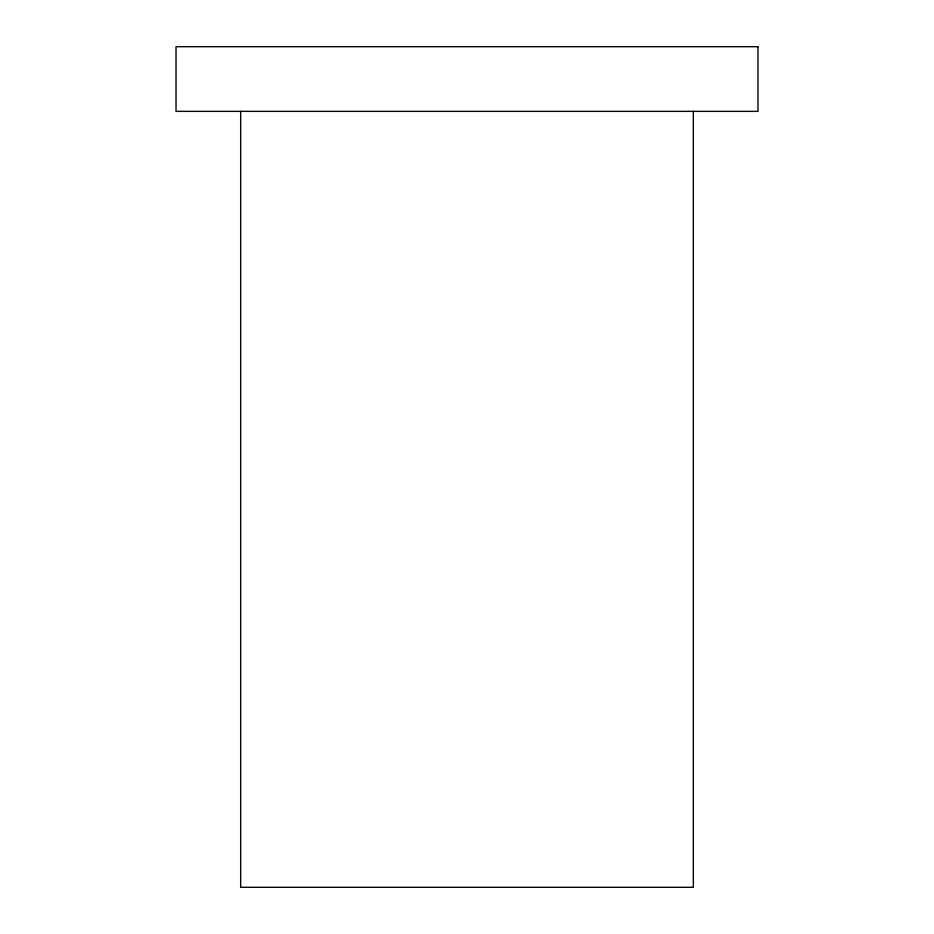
<?xml version="1.0" encoding="UTF-8"?>
<svg xmlns="http://www.w3.org/2000/svg" width="934" height="934" viewBox="0 0 934 934"><rect width="100%" height="100%" fill="white"/><g stroke="black" fill="none" stroke-linecap="round" stroke-linejoin="round"><path stroke-width="1.4" d="M693.32 111.356L693.32 887.3L240.68 887.3L240.68 111.356M757.976 46.7L176.024 46.7L176.024 111.356L757.976 111.356L757.976 46.7"/></g></svg>
